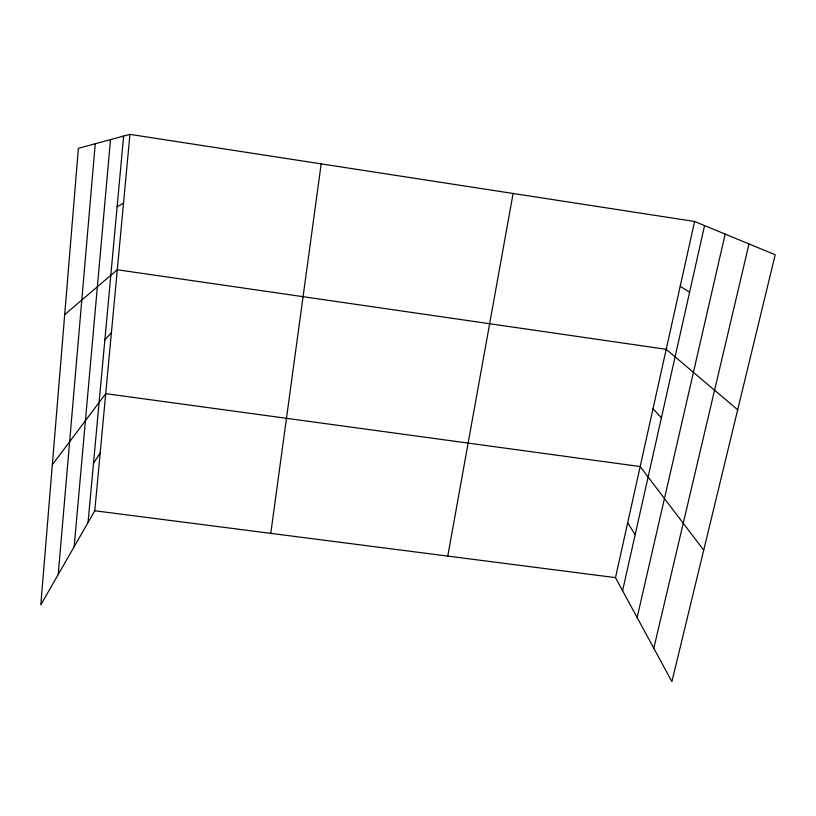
<?xml version="1.0" encoding="UTF-8"?>
<svg xmlns="http://www.w3.org/2000/svg" width="816" height="816" viewBox="0 0 816 816"><rect width="100%" height="100%" fill="white"/><g stroke="black" fill="none" stroke-linecap="round" stroke-linejoin="round"><path stroke-width="1.22" d="M58.211 574.535L95.237 143.749M74.164 546.7L110.497 139.628M88.046 522.515L123.624 136.078M129.938 134.365L78.387 148.308L40.8 604.891L94.778 510.765L129.938 134.365L694.6 221.473L775.2 254.765L671.894 681.635L615.499 577.636L694.6 221.473M270.769 533.368L321.188 163.873M447.77 556.094L513.111 193.474M622.588 590.692L704.565 225.583M637.133 617.528L725.169 234.1M653.8 648.261L749.017 243.953M93.493 463.345L100.174 453.023M52.336 464.763L105.713 393.649L640.172 466.568L703.708 550.188M104.866 339.813L111.425 332.591M64.699 314.629L117.29 269.759L666.213 349.319L737.684 409.785M117.116 206.764L123.522 203.092M94.778 510.765L615.499 577.636M680.197 286.324L689.612 292.189M653.014 408.755L661.409 417.772M627.667 522.842L635.174 534.643"/></g></svg>
